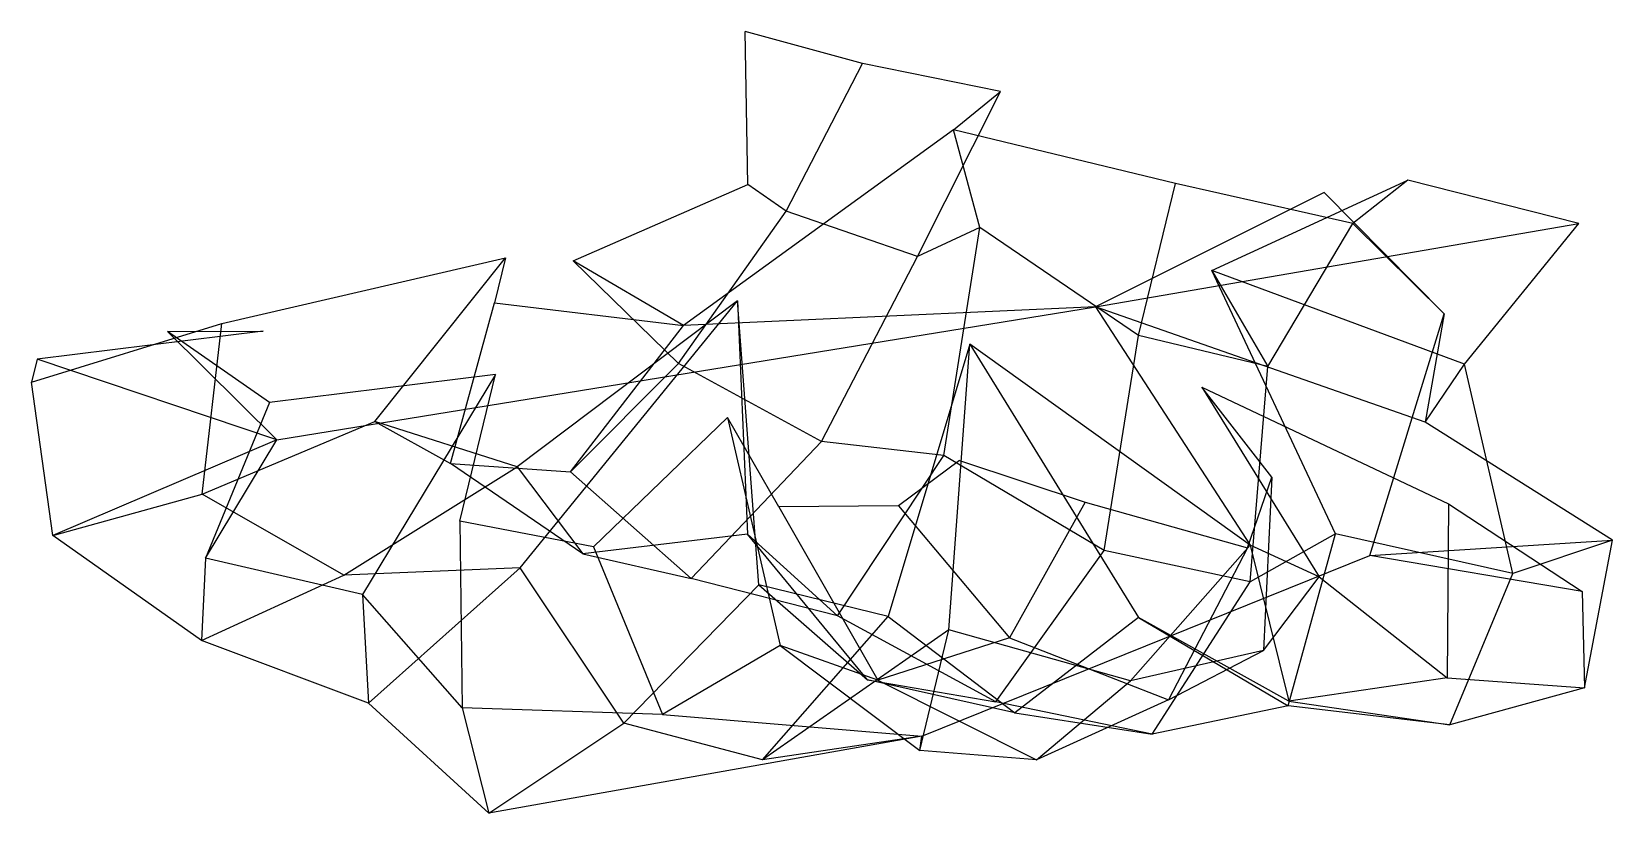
# Model space of a CAD drawing. Header units: metres. Extents: x -89 to 72, y -33 to 46.
import ezdxf

# ---------------------------------------------------------------- set-up
doc = ezdxf.new("R2010")
doc.units = ezdxf.units.M

msp = doc.modelspace()

# ---------------------------------------------------------------- linework, layer by layer
for p, q in [((-4.08, 42.88, -121.19), (-15.99, 46.11, -132.22)), ((-15.75, 30.57, -148.32), (-15.99, 46.11, -132.22)), ((-11.82, 27.84, -126.92), (-4.08, 42.88, -121.19)), ((9.97, 40.03, -133.21), (-4.08, 42.88, -121.19)), ((1.53, 23.22, -137.99), (9.97, 40.03, -133.21)), ((5.2, 36.11, -145.37), (9.97, 40.03, -133.21)), ((5.2, 36.11, -145.37), (-22.29, 16.2, -145.03)), ((27.78, 30.66, -143.29), (5.2, 36.11, -145.37)), ((7.87, 26.18, -166.28), (5.2, 36.11, -145.37)), ((-33.5, 22.78, -131.77), (-15.75, 30.57, -148.32)), ((-11.82, 27.84, -126.92), (-15.75, 30.57, -148.32)), ((24.02, 15.19, -152.49), (27.78, 30.66, -143.29)), ((45.83, 26.59, -161.53), (27.78, 30.66, -143.29)), ((31.5, 21.79, -184.24), (51.45, 31.01, -174.74)), ((51.45, 31.01, -174.74), (45.83, 26.59, -161.53)), ((68.83, 26.6, -179.84), (51.45, 31.01, -174.74)), ((42.92, 29.73, -206.03), (19.64, 18.12, -198.98)), ((55.12, 17.41, -202.2), (42.92, 29.73, -206.03)), ((-22.8, 12.35, -122.99), (-11.82, 27.84, -126.92)), ((1.53, 23.22, -137.99), (-11.82, 27.84, -126.92)), ((7.87, 26.18, -166.28), (1.53, 23.22, -137.99)), ((4.22, 2.98, -148.55), (7.87, 26.18, -166.28)), ((24.02, 15.19, -152.49), (7.87, 26.18, -166.28)), ((19.64, 18.12, -198.98), (68.83, 26.6, -179.84)), ((37.2, 12.05, -163.36), (45.83, 26.59, -161.53)), ((55.12, 17.41, -202.2), (45.83, 26.59, -161.53)), ((57.2, 12.27, -183.32), (68.83, 26.6, -179.84)), ((-69.26, 16.42, -179.94), (-40.4, 23.09, -178.92)), ((-53.7, 6.44, -169.93), (-40.4, 23.09, -178.92)), ((-40.4, 23.09, -178.92), (-41.52, 18.53, -156.81)), ((-22.8, 12.35, -122.99), (-33.5, 22.78, -131.77)), ((-22.29, 16.2, -145.03), (-33.5, 22.78, -131.77)), ((-8.25, 4.42, -132.21), (1.53, 23.22, -137.99)), ((57.2, 12.27, -183.32), (31.5, 21.79, -184.24)), ((31.5, 21.79, -184.24), (37.2, 12.05, -163.36)), ((44.09, -4.98, -178.45), (31.5, 21.79, -184.24)), ((-63.66, 4.58, -209.46), (19.64, 18.12, -198.98)), ((-46.01, 2.15, -150.6), (-41.52, 18.53, -156.81)), ((-41.52, 18.53, -156.81), (-22.29, 16.2, -145.03)), ((-16.78, 18.71, -196.88), (-39.21, 1.82, -180.28)), ((-38.9, -8.45, -202.97), (-16.78, 18.71, -196.88)), ((19.64, 18.12, -198.98), (-22.29, 16.2, -145.03)), ((-14.62, -10.18, -197.97), (-16.78, 18.71, -196.88)), ((-16.78, 18.71, -196.88), (-15.76, -5.03, -172.75)), ((53.21, 6.37, -197.42), (19.64, 18.12, -198.98)), ((19.64, 18.12, -198.98), (35.38, -6.14, -227.74)), ((-88.63, 10.44, -188.47), (-69.26, 16.42, -179.94)), ((-71.27, -0.94, -181.01), (-69.26, 16.42, -179.94)), ((-33.79, 1.33, -133.63), (-22.29, 16.2, -145.03)), ((47.57, -7.21, -218.23), (55.12, 17.41, -202.2)), ((55.12, 17.41, -202.2), (53.21, 6.37, -197.42)), ((-65.06, 15.62, -209.52), (-88.06, 12.79, -205.67)), ((-74.79, 15.6, -222.4), (-65.06, 15.62, -209.52)), ((-64.41, 8.36, -231.71), (-74.79, 15.6, -222.4)), ((-74.79, 15.6, -222.4), (-63.66, 4.58, -209.46)), ((20.54, -6.7, -150.96), (24.02, 15.19, -152.49)), ((37.2, 12.05, -163.36), (24.02, 15.19, -152.49)), ((6.85, 14.32, -214.84), (-1.46, -13.39, -209.08)), ((4.71, -14.76, -233.73), (6.85, 14.32, -214.84)), ((35.38, -6.14, -227.74), (6.85, 14.32, -214.84)), ((6.85, 14.32, -214.84), (24.01, -13.49, -203.33)), ((-88.06, 12.79, -205.67), (-88.63, 10.44, -188.47)), ((-63.66, 4.58, -209.46), (-88.06, 12.79, -205.67)), ((-33.79, 1.33, -133.63), (-22.8, 12.35, -122.99)), ((-8.25, 4.42, -132.21), (-22.8, 12.35, -122.99)), ((35.39, -9.87, -162.24), (37.2, 12.05, -163.36)), ((53.21, 6.37, -197.42), (57.2, 12.27, -183.32)), ((62.13, -9.03, -187.07), (57.2, 12.27, -183.32)), ((-86.48, -5.16, -196.53), (-88.63, 10.44, -188.47)), ((-41.43, 11.23, -227.48), (-64.41, 8.36, -231.71)), ((-41.43, 11.23, -227.48), (-54.96, -11.15, -229.89)), ((-45.04, -3.7, -245), (-41.43, 11.23, -227.48)), ((30.47, 9.93, -232.8), (42.4, -9.38, -241.99)), ((37.59, 0.76, -259.81), (30.47, 9.93, -232.8)), ((30.47, 9.93, -232.8), (55.56, -1.94, -234.75)), ((-64.41, 8.36, -231.71), (-70.93, -7.48, -222.78)), ((-71.27, -0.94, -181.01), (-53.7, 6.44, -169.93)), ((-39.21, 1.82, -180.28), (-53.7, 6.44, -169.93)), ((-53.7, 6.44, -169.93), (-46.01, 2.15, -150.6)), ((-17.81, 6.84, -245.44), (-31.44, -6.31, -253.29)), ((-12.57, -2.26, -270.77), (-17.81, 6.84, -245.44)), ((-17.81, 6.84, -245.44), (-12.46, -16.35, -258.09)), ((72.25, -5.62, -201.36), (53.21, 6.37, -197.42)), ((-63.66, 4.58, -209.46), (-86.48, -5.16, -196.53)), ((-70.93, -7.48, -222.78), (-63.66, 4.58, -209.46)), ((-21.49, -9.53, -140.53), (-8.25, 4.42, -132.21)), ((4.22, 2.98, -148.55), (-8.25, 4.42, -132.21)), ((-56.85, -9.2, -190.8), (-39.21, 1.82, -180.28)), ((-32.51, -7.04, -159.6), (-46.01, 2.15, -150.6)), ((-46.01, 2.15, -150.6), (-33.79, 1.33, -133.63)), ((-39.21, 1.82, -180.28), (-32.51, -7.04, -159.6)), ((-6.6, -13.34, -153), (4.22, 2.98, -148.55)), ((5.82, 2.46, -263.4), (-0.39, -2.14, -282.6)), ((20.54, -6.7, -150.96), (4.22, 2.98, -148.55)), ((5.82, 2.46, -263.4), (18.6, -1.76, -282.63)), ((-21.49, -9.53, -140.53), (-33.79, 1.33, -133.63)), ((35.12, -6.42, -279.87), (37.59, 0.76, -259.81)), ((37.59, 0.76, -259.81), (36.73, -16.85, -260.31)), ((-86.48, -5.16, -196.53), (-71.27, -0.94, -181.01)), ((-56.85, -9.2, -190.8), (-71.27, -0.94, -181.01)), ((-0.39, -2.14, -282.6), (-12.57, -2.26, -270.77)), ((-12.57, -2.26, -270.77), (-2.5, -19.88, -275.16)), ((-0.39, -2.14, -282.6), (10.9, -15.56, -287.35)), ((18.6, -1.76, -282.63), (10.9, -15.56, -287.35)), ((18.6, -1.76, -282.63), (35.12, -6.42, -279.87)), ((55.56, -1.94, -234.75), (55.45, -19.64, -229.5)), ((55.56, -1.94, -234.75), (69.17, -10.86, -227.15)), ((-31.44, -6.31, -253.29), (-45.04, -3.7, -245)), ((-45.04, -3.7, -245), (-44.82, -22.71, -241.9)), ((-71.32, -15.84, -205.14), (-86.48, -5.16, -196.53)), ((-15.76, -5.03, -172.75), (-32.51, -7.04, -159.6)), ((-31.44, -6.31, -253.29), (-24.42, -23.37, -248.26)), ((-3.54, -19.85, -179.19), (-15.76, -5.03, -172.75)), ((-15.76, -5.03, -172.75), (-6.6, -13.34, -153)), ((23.21, -19.94, -247.17), (35.38, -6.14, -227.74)), ((35.12, -6.42, -279.87), (27.07, -21.89, -278.03)), ((42.4, -9.38, -241.99), (35.38, -6.14, -227.74)), ((35.38, -6.14, -227.74), (39.32, -22.02, -216.61)), ((44.09, -4.98, -178.45), (35.39, -9.87, -162.24)), ((39.27, -22.48, -187.68), (44.09, -4.98, -178.45)), ((62.13, -9.03, -187.07), (44.09, -4.98, -178.45)), ((47.57, -7.21, -218.23), (72.25, -5.62, -201.36)), ((72.25, -5.62, -201.36), (62.13, -9.03, -187.07)), ((69.41, -20.66, -214.04), (72.25, -5.62, -201.36)), ((-70.93, -7.48, -222.78), (-71.32, -15.84, -205.14)), ((-54.96, -11.15, -229.89), (-70.93, -7.48, -222.78)), ((-32.51, -7.04, -159.6), (-21.49, -9.53, -140.53)), ((1.98, -25.58, -232.64), (47.57, -7.21, -218.23)), ((9.49, -22.08, -160.95), (20.54, -6.7, -150.96)), ((35.39, -9.87, -162.24), (20.54, -6.7, -150.96)), ((69.17, -10.86, -227.15), (47.57, -7.21, -218.23)), ((-71.32, -15.84, -205.14), (-56.85, -9.2, -190.8)), ((-38.9, -8.45, -202.97), (-56.85, -9.2, -190.8)), ((-54.34, -22.22, -214.89), (-38.9, -8.45, -202.97)), ((-28.35, -24.26, -212.22), (-38.9, -8.45, -202.97)), ((-6.6, -13.34, -153), (-21.49, -9.53, -140.53)), ((36.73, -16.85, -260.31), (42.4, -9.38, -241.99)), ((42.4, -9.38, -241.99), (55.45, -19.64, -229.5)), ((55.71, -24.44, -200.24), (62.13, -9.03, -187.07)), ((-44.82, -22.71, -241.9), (-54.96, -11.15, -229.89)), ((-54.96, -11.15, -229.89), (-54.34, -22.22, -214.89)), ((-28.35, -24.26, -212.22), (-14.62, -10.18, -197.97)), ((-1.46, -13.39, -209.08), (-14.62, -10.18, -197.97)), ((-14.62, -10.18, -197.97), (-3.54, -19.85, -179.19)), ((25.42, -25.36, -173.09), (35.39, -9.87, -162.24)), ((69.17, -10.86, -227.15), (69.41, -20.66, -214.04)), ((-14.24, -27.97, -226.28), (-1.46, -13.39, -209.08)), ((9.49, -22.08, -160.95), (-6.6, -13.34, -153)), ((-1.46, -13.39, -209.08), (11.44, -23.2, -190.9)), ((24.01, -13.49, -203.33), (11.44, -23.2, -190.9)), ((39.32, -22.02, -216.61), (24.01, -13.49, -203.33)), ((24.01, -13.49, -203.33), (39.27, -22.48, -187.68)), ((-54.34, -22.22, -214.89), (-71.32, -15.84, -205.14)), ((4.71, -14.76, -233.73), (-14.24, -27.97, -226.28)), ((10.9, -15.56, -287.35), (-2.5, -19.88, -275.16)), ((1.76, -27.03, -250.81), (4.71, -14.76, -233.73)), ((23.21, -19.94, -247.17), (4.71, -14.76, -233.73)), ((10.9, -15.56, -287.35), (27.07, -21.89, -278.03)), ((-12.46, -16.35, -258.09), (-24.42, -23.37, -248.26)), ((-2.5, -19.88, -275.16), (-12.46, -16.35, -258.09)), ((-12.46, -16.35, -258.09), (1.76, -27.03, -250.81)), ((36.73, -16.85, -260.31), (23.21, -19.94, -247.17)), ((27.07, -21.89, -278.03), (36.73, -16.85, -260.31)), ((11.44, -23.2, -190.9), (-3.54, -19.85, -179.19)), ((-3.54, -19.85, -179.19), (9.49, -22.08, -160.95)), ((-2.5, -19.88, -275.16), (13.63, -27.99, -265.68)), ((13.63, -27.99, -265.68), (23.21, -19.94, -247.17)), ((55.45, -19.64, -229.5), (39.32, -22.02, -216.61)), ((55.45, -19.64, -229.5), (69.41, -20.66, -214.04)), ((69.41, -20.66, -214.04), (55.71, -24.44, -200.24)), ((-42.08, -33.43, -226.99), (-54.34, -22.22, -214.89)), ((25.42, -25.36, -173.09), (9.49, -22.08, -160.95)), ((27.07, -21.89, -278.03), (13.63, -27.99, -265.68)), ((39.27, -22.48, -187.68), (25.42, -25.36, -173.09)), ((55.71, -24.44, -200.24), (39.27, -22.48, -187.68)), ((39.32, -22.02, -216.61), (55.71, -24.44, -200.24)), ((-24.42, -23.37, -248.26), (-44.82, -22.71, -241.9)), ((-44.82, -22.71, -241.9), (-42.08, -33.43, -226.99)), ((-24.42, -23.37, -248.26), (1.98, -25.58, -232.64)), ((11.44, -23.2, -190.9), (25.42, -25.36, -173.09)), ((-42.08, -33.43, -226.99), (-28.35, -24.26, -212.22)), ((1.98, -25.58, -232.64), (-42.08, -33.43, -226.99)), ((-14.24, -27.97, -226.28), (-28.35, -24.26, -212.22)), ((1.98, -25.58, -232.64), (-14.24, -27.97, -226.28)), ((1.76, -27.03, -250.81), (1.98, -25.58, -232.64)), ((13.63, -27.99, -265.68), (1.76, -27.03, -250.81))]:
    msp.add_line(p, q)

doc.saveas('drawing.dxf')
